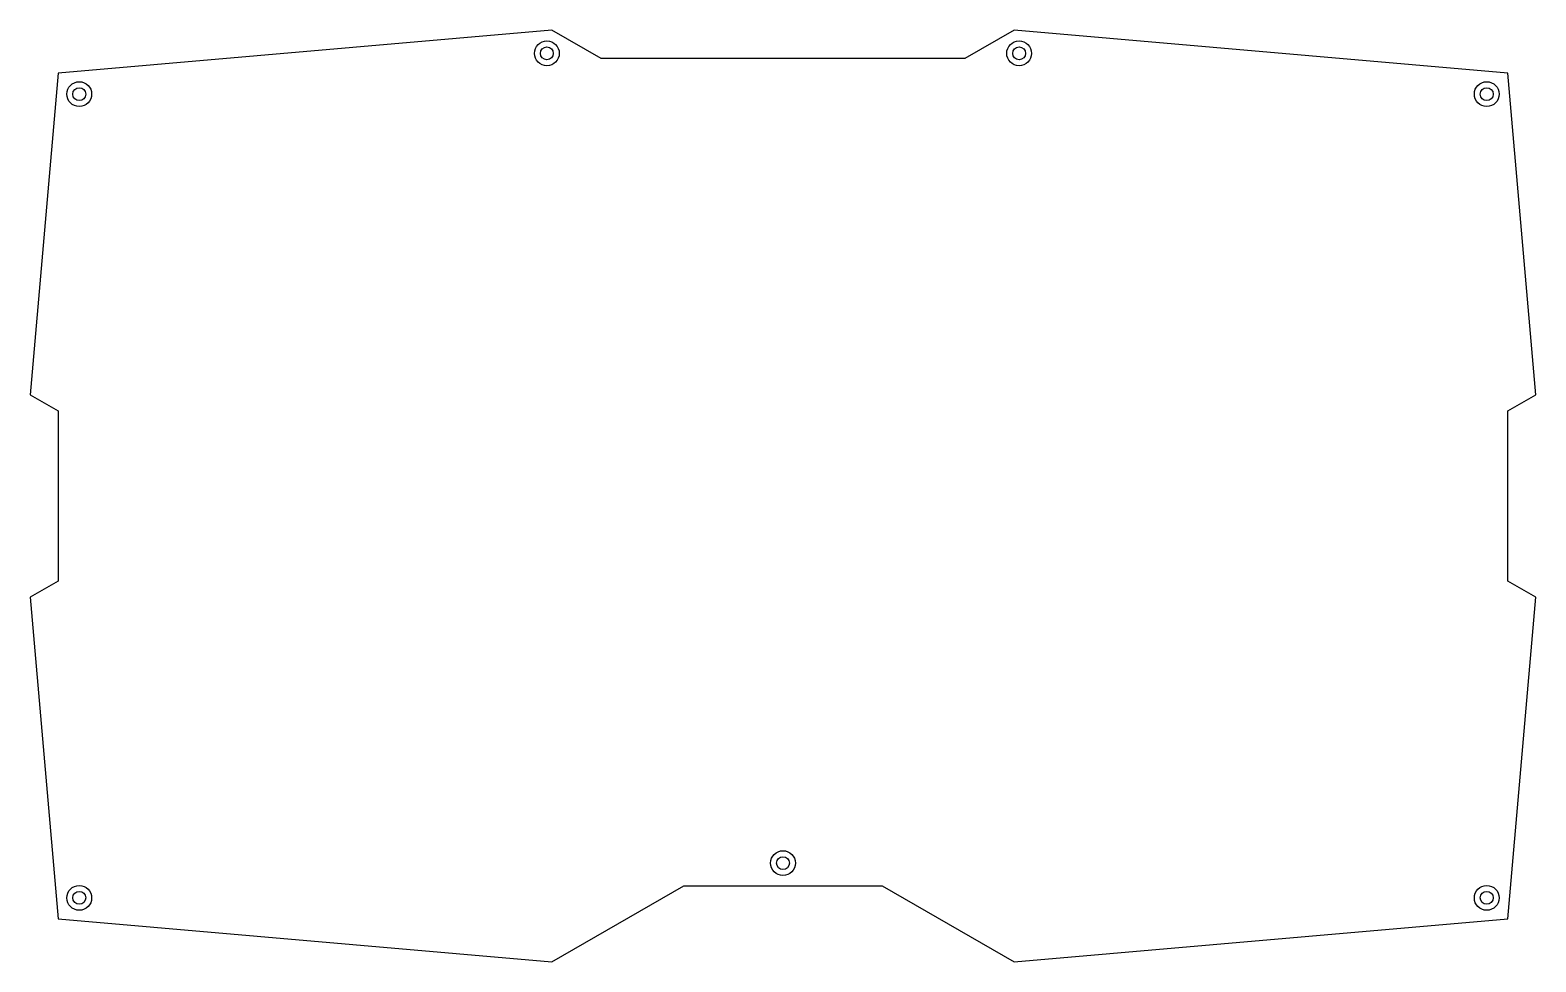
# Model space of a CAD drawing. Header units: millimetres. Extents: x -284 to 32, y -45 to 150.
import ezdxf

# ---------------------------------------------------------------- set-up
doc = ezdxf.new("R2010")
doc.units = ezdxf.units.MM

msp = doc.modelspace()

# ---------------------------------------------------------------- linework, layer by layer
msp.add_lwpolyline([(-174.37, 149.72), (-277.74, 140.69), (-283.63, 73.37), (-277.75, 69.98), (-277.75, 34.34), (-283.63, 30.95), (-277.74, -36.37), (-174.37, -45.4), (-146.75, -29.47), (-105.25, -29.47), (-77.63, -45.4), (25.74, -36.37), (31.63, 30.95), (25.75, 34.34), (25.75, 69.98), (31.63, 73.37), (25.74, 140.69), (-77.63, 149.72), (-87.93, 143.78), (-164.07, 143.78)], close=True)
for centre, radius in [((-175.44, 144.86), 2.6), ((-175.44, 144.86), 1.35), ((-76.56, 144.86), 2.6), ((-76.56, 144.86), 1.35), ((-273.35, 136.31), 2.6), ((21.35, 136.31), 2.6), ((-273.35, 136.31), 1.35), ((21.35, 136.31), 1.35), ((-126, -24.72), 2.6), ((-126, -24.72), 1.35), ((-273.35, -31.99), 2.6), ((-273.35, -31.98), 1.35), ((21.35, -31.99), 2.6), ((21.35, -31.98), 1.35)]:
    msp.add_circle(centre, radius)

doc.saveas('drawing.dxf')
